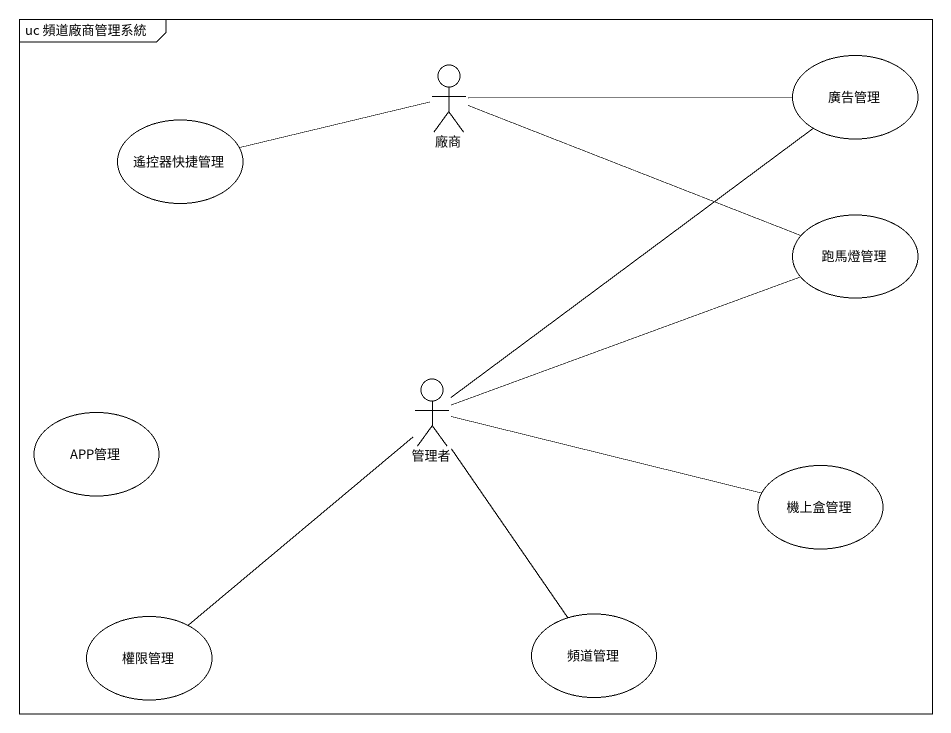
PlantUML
@startuml
mainframe uc 頻道廠商管理系統
actor 廠商
usecase 廣告管理
usecase 遙控器快捷管理
usecase 跑馬燈管理
actor 管理者
usecase APP管理
usecase 機上盒管理
usecase 權限管理
usecase 頻道管理
廠商 -right- 廣告管理
廠商 -left- 遙控器快捷管理
廠商 -right- 跑馬燈管理
管理者 -up- 廣告管理
管理者 -right- 跑馬燈管理
管理者 -right- 機上盒管理
管理者 -- 權限管理
管理者 -- 頻道管理
@enduml
